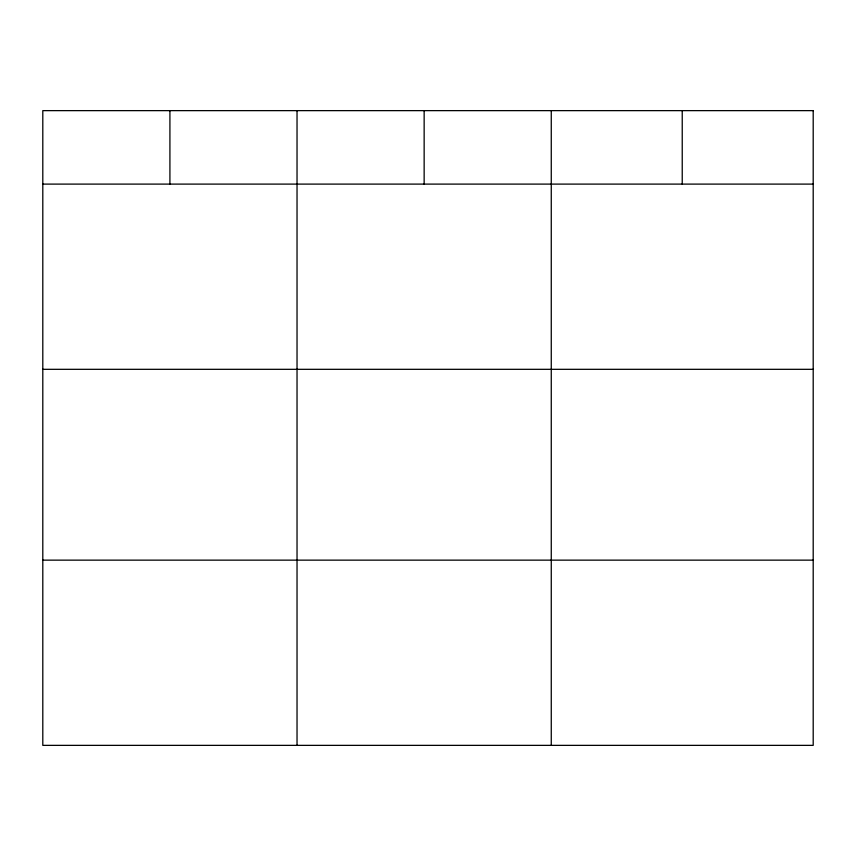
<?xml version="1.0" encoding="UTF-8"?>
<svg xmlns="http://www.w3.org/2000/svg" width="856" height="856" viewBox="0 0 856 856"><rect width="100%" height="100%" fill="white"/><g stroke="black" fill="none" stroke-linecap="round" stroke-linejoin="round"><path stroke-width="1.28" d="M42.8 184.104L813.2 184.104M42.8 369.321L813.2 369.321M42.8 560.145L813.2 560.145M682.232 110.638L682.232 184.104M551.264 110.638L551.264 745.362M424.148 110.638L424.148 184.104M297.032 110.638L297.032 745.362M169.916 110.638L169.916 184.104M813.2 110.638L42.8 110.638L42.8 745.362L813.2 745.362L813.2 110.638"/></g></svg>
